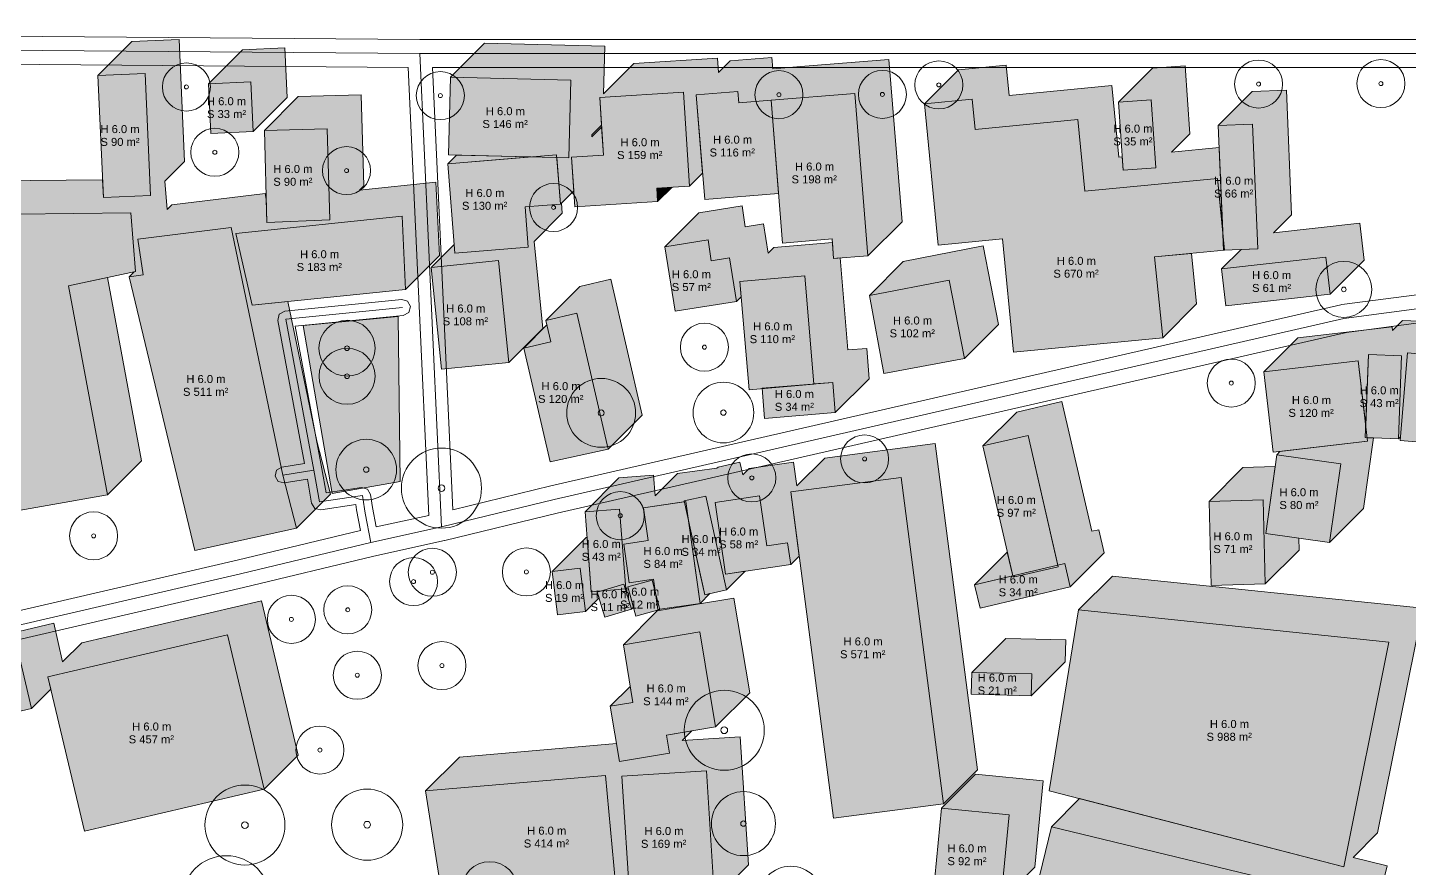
# Model space of a CAD drawing. Header units: metres. Extents: x -4 to 969, y -5 to 964.
# Drawn here: x 601.1 to 773.7, y 432.2 to 537.2 of the extents above; entities that cross this region are included whole.
import ezdxf

# ---------------------------------------------------------------- set-up
doc = ezdxf.new("R2010")
doc.units = ezdxf.units.M
doc.header["$MEASUREMENT"] = 0
for name, color, linetype, lineweight, true_color in [('TPX_BUILDING_AREAS_TEXT', 7, 'CONTINUOUS', 0, 0x000000), ('TPX_BUILDING_HEIGHTS_TEXT', 7, 'CONTINUOUS', 0, 0x000000), ('TPX_BUILDINGS', 7, 'CONTINUOUS', 0, 0x000000), ('TPX_BUILDINGS_HATCH', 7, 'CONTINUOUS', 0, 0xf0f0f0), ('TPX_BUILDINGS_SHADOWS_HATCH', 7, 'CONTINUOUS', 0, 0x000000), ('TPX_BUILDINGS_SHADOWS_OUTLINES', 7, 'CONTINUOUS', 0, 0x000000), ('TPX_ROADS_AXES', 7, 'CONTINUOUS', 0, 0x323232), ('TPX_ROADS_CONTOURS', 7, 'CONTINUOUS', 0, 0x646464), ('TPX_VEGETATION_GREEN_SPACES', 7, 'CONTINUOUS', 0, 0x58ba48), ('TPX_VEGETATION_GREEN_SPACES_HATCH', 7, 'CONTINUOUS', 0, 0x58ba48), ('TPX_VEGETATION_TREES_INDIVIDUAL', 7, 'CONTINUOUS', 0, 0x136734)]:
    doc.layers.add(name, color=color, linetype=linetype, lineweight=lineweight, true_color=true_color)
doc.styles.add('TPX_TEXTE', font='arial.ttf')

# ---------------------------------------------------------------- blocks, each defined once
blk = doc.blocks.new('TREETR003_CR040')
at = {"layer": 'TPX_VEGETATION_TREES_INDIVIDUAL'}
for radius in [4, 0.333]:
    blk.add_circle((0, 0, 0.04), radius, dxfattribs=at)
blk = doc.blocks.new('TREETR004_CR044')
at = {"layer": 'TPX_VEGETATION_TREES_INDIVIDUAL'}
for radius in [4.44, 0.417]:
    blk.add_circle((0, 0, 0.04), radius, dxfattribs=at)
blk = doc.blocks.new('TREETR003_CR030')
at = {"layer": 'TPX_VEGETATION_TREES_INDIVIDUAL'}
for radius in [3, 0.25]:
    blk.add_circle((0, 0, 0.04), radius, dxfattribs=at)
blk = doc.blocks.new('TREETR003_CR038')
at = {"layer": 'TPX_VEGETATION_TREES_INDIVIDUAL'}
for radius in [3.79, 0.333]:
    blk.add_circle((0, 0, 0.04), radius, dxfattribs=at)
blk = doc.blocks.new('TREETR004_CR043')
at = {"layer": 'TPX_VEGETATION_TREES_INDIVIDUAL'}
for radius in [4.3, 0.375]:
    blk.add_circle((0, 0, 0.04), radius, dxfattribs=at)
blk = doc.blocks.new('TREETR003_CR035')
at = {"layer": 'TPX_VEGETATION_TREES_INDIVIDUAL'}
for radius in [3.5, 0.292]:
    blk.add_circle((0, 0, 0.04), radius, dxfattribs=at)
blk = doc.blocks.new('TREETR005_CR055')
at = {"layer": 'TPX_VEGETATION_TREES_INDIVIDUAL'}
for radius in [5.51, 0.5]:
    blk.add_circle((0, 0, 0.04), radius, dxfattribs=at)
blk = doc.blocks.new('TREETR004_CR050')
at = {"layer": 'TPX_VEGETATION_TREES_INDIVIDUAL'}
for radius in [5, 0.417]:
    blk.add_circle((0, 0, 0.04), radius, dxfattribs=at)

msp = doc.modelspace()

# ---------------------------------------------------------------- hatches: boundary and pattern name
at = {"layer": 'TPX_BUILDINGS_HATCH'}
for points in [[(615.82, 531.47), (609.91, 531.21), (610.6, 515.95), (616.49, 516.21), (615.82, 531.47)], [(629.03, 530.42), (623.73, 530.18), (624.01, 523.96), (629.31, 524.19), (629.03, 530.42)], [(653.97, 531), (653.72, 521.29), (668.73, 520.91), (668.97, 530.62), (653.97, 531)], [(673.07, 521.25), (669.09, 521), (669.5, 514.79), (679.83, 515.46), (679.72, 517.13), (683.83, 517.39), (683.06, 529.13), (672.6, 528.45), (673.07, 521.25)], [(689.87, 529.22), (684.65, 528.8), (685.71, 515.71), (694.95, 516.45), (694, 528.11), (689.98, 527.78), (689.87, 529.22)], [(704.47, 528.96), (694, 528.11), (695.45, 510.28), (701.62, 510.79), (701.82, 508.34), (706.11, 508.69), (704.47, 528.96)], [(719.13, 528.24), (713.16, 527.66), (714.88, 510.03), (722.9, 510.79), (724.28, 496.63), (742.92, 498.43), (741.92, 508.54), (750.66, 509.39), (749.78, 518.35), (733.19, 516.75), (732.31, 525.71), (719.51, 524.48), (719.13, 528.24)], [(741.47, 528.16), (737.4, 527.87), (737.99, 519.38), (742.07, 519.67), (741.47, 528.16)], [(754.13, 525.13), (749.87, 524.95), (750.53, 509.39), (754.79, 509.56), (754.13, 525.13)], [(638.56, 524.56), (630.71, 524.33), (631.03, 512.85), (638.89, 513.16), (638.56, 524.56)], [(667.21, 521.28), (653.62, 520.19), (654.5, 509.03), (663.68, 509.76), (663.28, 514.79), (667.7, 515.15), (667.21, 521.28)], [(592.92, 498.06), (585.7, 495.31), (590.44, 475.27), (594.57, 475.89), (611.1, 478.84), (606.26, 504.95), (614.63, 506.73), (614.01, 514.03), (592.64, 513.81), (592.92, 498.06)], [(647.9, 513.64), (627.14, 511.45), (629.17, 502.5), (648.35, 504.49), (647.9, 513.64)], [(615.57, 506.32), (613.8, 506.05), (622.03, 471.88), (634.73, 474.67), (633.03, 481.3), (626.56, 512.23), (614.91, 510.78), (615.57, 506.32)], [(686.13, 510.66), (680.75, 509.82), (682.01, 501.75), (689.68, 502.96), (688.8, 508.43), (686.54, 508.07), (686.13, 510.66)], [(659.96, 508.08), (651.53, 507.23), (652.82, 494.51), (661.25, 495.37), (659.96, 508.08)], [(763.32, 508.51), (750.27, 507.04), (750.8, 502.42), (763.85, 503.9), (763.32, 508.51)], [(698.2, 506.17), (690.11, 505.49), (691.27, 491.96), (699.35, 492.64), (698.2, 506.17)], [(716.26, 505.66), (706.28, 503.72), (708.09, 493.98), (718.16, 495.85), (716.26, 505.66)], [(666.48, 497.95), (663.1, 497.16), (666.41, 482.93), (673.67, 484.54), (669.72, 501.52), (665.86, 500.62), (666.48, 497.95)], [(767.33, 495.58), (755.55, 494.19), (756.74, 484.14), (768.51, 485.53), (767.33, 495.58)], [(768.63, 496.35), (768.22, 485.97), (772.36, 485.82), (772.77, 496.18), (768.63, 496.35)], [(773.52, 496.56), (772.58, 485.63), (780.54, 484.95), (781.47, 495.87), (773.52, 496.56)], [(701.71, 492.87), (692.88, 492.16), (693.18, 488.37), (702.03, 489.09), (701.71, 492.87)], [(726.1, 486.23), (720.46, 484.93), (724.23, 468.53), (729.87, 469.83), (726.1, 486.23)], [(757.17, 483.84), (755.79, 473.99), (763.77, 472.87), (765.17, 482.71), (757.17, 483.84)], [(710.25, 480.98), (696.48, 479.18), (701.79, 438.43), (715.56, 440.23), (710.25, 480.98)], [(685.87, 478.66), (683.14, 478.06), (685.71, 466.34), (688.45, 466.95), (685.87, 478.66)], [(692.55, 478.68), (687.02, 477.87), (688.32, 468.93), (696.48, 470.11), (696.07, 472.83), (693.46, 472.45), (692.55, 478.68)], [(755.46, 478.18), (748.71, 478.01), (748.99, 467.51), (755.74, 467.69), (755.46, 478.18)], [(675.08, 477.04), (670.76, 476.7), (671.55, 466.72), (675.88, 467.07), (675.08, 477.04)], [(678.64, 473.11), (675.6, 472.68), (676.28, 467.84), (679.32, 468.27), (679.86, 464.51), (685.13, 465.26), (683.35, 477.97), (678.06, 477.22), (678.64, 473.11)], [(670.14, 469.67), (666.66, 469.24), (667.32, 463.84), (670.81, 464.27), (670.14, 469.67)], [(730.7, 470.23), (719.43, 467.57), (720.11, 464.67), (731.38, 467.35), (730.7, 470.23)], [(679.14, 468.17), (676.13, 467.33), (677.1, 463.67), (680.11, 464.49), (679.14, 468.17)], [(675.62, 467.65), (672.3, 466.66), (673.24, 463.55), (676.55, 464.55), (675.62, 467.65)], [(732.41, 464.44), (728.73, 441.86), (765.53, 432.34), (771.18, 460.41), (732.41, 464.44)], [(626.1, 461.34), (603.65, 456.09), (608.23, 436.81), (630.67, 442.06), (626.1, 461.34)], [(676.75, 452.88), (673.92, 452.41), (675.08, 445.51), (681.31, 446.55), (680.93, 448.8), (687.08, 449.83), (685.11, 461.69), (675.55, 460.09), (676.75, 452.88)], [(600.14, 458.54), (595.81, 457.53), (597.29, 451.12), (601.63, 452.13), (600.14, 458.54)], [(719.08, 456.65), (719, 453.91), (726.5, 453.71), (726.58, 456.45), (719.08, 456.65)], [(673.31, 443.75), (650.85, 441.83), (652.8, 429.45), (663.73, 429.83), (665.12, 417.71), (675.6, 419.02), (673.31, 443.75)], [(685.92, 444.35), (675.38, 443.7), (676.39, 427.71), (686.93, 428.36), (685.92, 444.35)], [(715.29, 439.68), (714.26, 428.86), (722.72, 428.05), (723.76, 438.86), (715.29, 439.68)], [(729.03, 437.36), (726.41, 426.57), (764.12, 417.43), (766.72, 428.23), (729.03, 437.36)]]:
    msp.add_hatch(color=256, dxfattribs=at).paths.add_polyline_path(points)
at = {"layer": 'TPX_BUILDINGS_SHADOWS_HATCH'}
for points in [[(596.88, 518.05), (592.64, 513.81), (614.01, 514.03), (614.63, 506.73), (614.43, 506.68), (613.8, 506.05), (615.57, 506.32), (614.91, 510.78), (626.56, 512.23), (633.03, 481.3), (634.73, 474.67), (638.98, 478.91), (637.27, 485.54), (633.63, 502.96), (629.17, 502.5), (627.14, 511.45), (647.9, 513.64), (648.35, 504.49), (652.59, 508.73), (652.14, 517.88), (642.6, 516.88), (643.13, 517.41), (642.8, 528.81), (634.95, 528.57), (630.71, 524.33), (638.56, 524.56), (638.89, 513.16), (631.03, 512.85), (630.95, 515.75), (630.8, 516.48), (619.15, 515.03), (618.58, 514.45), (618.28, 517.99), (620.74, 520.45), (620.06, 535.71), (614.16, 535.45), (609.91, 531.21), (615.82, 531.47), (616.49, 516.21), (610.6, 515.95), (610.5, 518.19), (596.88, 518.05)], [(654.42, 510.11), (651.53, 507.23), (659.96, 508.08), (661.25, 495.37), (665.5, 499.61), (664.39, 510.47), (667.92, 514), (667.82, 515.26), (669.37, 516.81), (669.09, 521), (673.07, 521.25), (672.84, 524.76), (671.62, 523.53), (671.6, 523.78), (672.83, 525.01), (672.6, 528.45), (683.06, 529.13), (683.83, 517.39), (685.45, 519.01), (684.65, 528.8), (689.87, 529.22), (689.98, 527.78), (694, 528.11), (704.47, 528.96), (706.11, 508.69), (710.36, 512.93), (708.71, 533.2), (698.24, 532.36), (694.23, 532.02), (694.11, 533.46), (688.89, 533.04), (687.42, 531.57), (687.3, 533.38), (676.85, 532.69), (673.06, 528.91), (673.22, 534.86), (658.21, 535.24), (653.97, 531), (668.97, 530.62), (668.73, 520.91), (667.24, 520.95), (667.7, 515.15), (663.28, 514.79), (663.68, 509.76), (654.5, 509.03), (654.42, 510.11)], [(627.97, 534.43), (623.73, 530.18), (629.03, 530.42), (629.31, 524.19), (633.55, 528.44), (633.27, 534.66), (627.97, 534.43)], [(717.4, 531.9), (713.16, 527.66), (719.13, 528.24), (719.51, 524.48), (732.31, 525.71), (733.19, 516.75), (749.78, 518.35), (750.43, 511.74), (749.99, 522.2), (744.03, 521.63), (746.31, 523.91), (745.72, 532.4), (741.64, 532.11), (737.4, 527.87), (741.47, 528.16), (742.07, 519.67), (737.99, 519.38), (737.88, 521.03), (737.44, 520.99), (736.56, 529.95), (723.75, 528.72), (723.38, 532.48), (717.4, 531.9)], [(754.11, 529.2), (749.87, 524.95), (754.13, 525.13), (754.79, 509.56), (752.71, 509.48), (750.27, 507.04), (763.32, 508.51), (763.85, 503.9), (768.09, 508.14), (767.56, 512.75), (756.76, 511.54), (759.03, 513.81), (758.37, 529.38), (754.11, 529.2)], [(654.69, 521.26), (653.62, 520.19), (664.04, 521.03), (654.69, 521.26)], [(681.63, 517.25), (679.72, 517.13), (679.83, 515.46), (681.63, 517.25)], [(684.99, 514.06), (680.75, 509.82), (686.13, 510.66), (686.54, 508.07), (688.8, 508.43), (689.68, 502.96), (690.28, 503.55), (690.11, 505.49), (698.2, 506.17), (699.34, 492.68), (701.71, 492.87), (702.03, 489.09), (706.27, 493.33), (705.96, 497.11), (703.59, 496.92), (702.62, 508.41), (701.82, 508.34), (701.66, 510.34), (694.36, 509.73), (693.63, 509.01), (693.04, 512.67), (690.78, 512.31), (690.38, 514.91), (684.99, 514.06)], [(710.52, 507.96), (706.28, 503.72), (716.26, 505.66), (718.16, 495.85), (722.41, 500.09), (720.51, 509.91), (710.52, 507.96)], [(750.66, 509.39), (750.66, 509.39), (750.66, 509.39), (750.66, 509.39)], [(746.54, 508.99), (741.92, 508.54), (742.92, 498.43), (747.16, 502.67), (746.54, 508.99)], [(611.1, 505.98), (606.26, 504.95), (611.1, 478.84), (615.34, 483.08), (611.1, 505.98)], [(670.1, 504.86), (665.86, 500.62), (669.72, 501.52), (673.67, 484.54), (677.91, 488.79), (673.97, 505.76), (670.1, 504.86)], [(759.8, 498.43), (755.55, 494.19), (767.33, 495.58), (768.28, 487.47), (768.63, 496.35), (772.77, 496.18), (772.36, 485.82), (772.62, 486.08), (773.52, 496.56), (781.47, 495.87), (780.54, 484.95), (784.78, 489.19), (785.71, 500.12), (777.76, 500.8), (777, 500.04), (777.02, 500.42), (772.88, 500.59), (771.63, 499.34), (771.58, 499.82), (759.8, 498.43)], [(665.99, 500.06), (663.1, 497.16), (666.48, 497.95), (665.99, 500.06)], [(724.7, 489.17), (720.46, 484.93), (726.1, 486.23), (729.82, 470.02), (730.7, 470.23), (731.38, 467.35), (735.63, 471.59), (734.94, 474.47), (734.06, 474.27), (730.34, 490.47), (724.7, 489.17)], [(675, 480.94), (670.76, 476.7), (675.08, 477.04), (675.88, 467.07), (675.8, 467.06), (676.55, 464.55), (676.8, 464.8), (676.13, 467.33), (679.14, 468.17), (679.57, 466.53), (679.32, 468.27), (676.28, 467.84), (675.6, 472.68), (678.64, 473.11), (678.06, 477.22), (683.16, 477.94), (683.14, 478.06), (685.87, 478.66), (688.45, 466.95), (690.78, 469.28), (688.32, 468.93), (687.02, 477.87), (692.55, 478.68), (693.46, 472.45), (696.07, 472.83), (696.48, 470.11), (697.53, 471.16), (696.48, 479.18), (710.25, 480.98), (715.56, 440.23), (719.8, 444.47), (714.5, 485.22), (700.73, 483.42), (697.23, 479.93), (696.8, 482.92), (691.26, 482.11), (690.47, 481.32), (690.12, 482.9), (687.38, 482.3), (687.24, 482.16), (682.3, 481.47), (679.53, 478.7), (679.32, 481.28), (675, 480.94)], [(757.57, 484.23), (757.17, 483.84), (765.17, 482.71), (763.77, 472.87), (768.01, 477.11), (769.27, 485.93), (768.46, 485.96), (768.51, 485.53), (757.57, 484.23)], [(752.95, 482.25), (748.71, 478.01), (755.46, 478.18), (755.74, 467.69), (759.98, 471.93), (759.94, 473.41), (755.79, 473.99), (756.96, 482.36), (752.95, 482.25)], [(685.15, 468.9), (683.68, 475.58), (685.13, 465.26), (686.36, 466.49), (685.71, 466.34), (685.15, 468.9)], [(670.9, 473.48), (666.66, 469.24), (670.14, 469.67), (670.81, 464.27), (672.51, 465.96), (672.3, 466.66), (672.86, 466.83), (671.55, 466.72), (671.01, 473.5), (670.9, 473.48)], [(723.51, 471.65), (719.43, 467.57), (724.19, 468.69), (723.51, 471.65)], [(732.54, 440.88), (729.03, 437.36), (766.72, 428.23), (764.12, 417.43), (768.36, 421.68), (770.97, 432.48), (766.7, 433.51), (769.77, 436.59), (775.42, 464.66), (736.65, 468.68), (732.41, 464.44), (771.18, 460.41), (765.53, 432.34), (732.54, 440.88)], [(600.05, 461.77), (595.81, 457.53), (600.14, 458.54), (601.63, 452.13), (604.03, 454.53), (603.65, 456.09), (626.1, 461.34), (630.67, 442.06), (634.91, 446.3), (630.34, 465.59), (607.9, 460.34), (605.51, 457.95), (604.39, 462.78), (600.05, 461.77)], [(679.79, 464.33), (675.55, 460.09), (685.11, 461.69), (687.08, 449.83), (691.33, 454.07), (689.35, 465.93), (679.79, 464.33)], [(680.18, 464.56), (680.1, 464.55), (680.11, 464.49), (680.18, 464.56)], [(723.33, 460.89), (719.08, 456.65), (726.58, 456.45), (726.5, 453.71), (730.74, 457.95), (730.82, 460.69), (723.33, 460.89)], [(676.41, 454.9), (673.92, 452.41), (676.75, 452.88), (676.41, 454.9)], [(655.09, 446.07), (650.85, 441.83), (673.31, 443.75), (675.6, 419.02), (679.84, 423.26), (679.41, 427.9), (676.39, 427.71), (675.38, 443.7), (685.92, 444.35), (686.93, 428.36), (691.17, 432.61), (690.16, 448.59), (682.91, 448.15), (684.09, 449.33), (680.93, 448.8), (681.31, 446.55), (675.08, 445.51), (674.71, 447.75), (655.09, 446.07)], [(719.53, 443.92), (715.29, 439.68), (723.76, 438.86), (722.72, 428.05), (726.97, 432.3), (728, 443.1), (719.53, 443.92)]]:
    msp.add_hatch(color=256, dxfattribs=at).paths.add_polyline_path(points)
at = {"layer": 'TPX_VEGETATION_GREEN_SPACES_HATCH'}
msp.add_hatch(color=256, dxfattribs=at).paths.add_polyline_path([(647.41, 501.1), (635.54, 499.98), (639.18, 478.97), (647.67, 480.5), (647.41, 501.1)])

# ---------------------------------------------------------------- linework, layer by layer
at = {"layer": 'TPX_BUILDINGS', "elevation": 0.04}
for points in [[(615.82, 531.47), (609.91, 531.21), (610.6, 515.95), (616.49, 516.21)], [(629.03, 530.42), (623.73, 530.18), (624.01, 523.96), (629.31, 524.19)], [(653.97, 531), (653.72, 521.29), (668.73, 520.91), (668.97, 530.62)], [(673.07, 521.25), (669.09, 521), (669.5, 514.79), (679.83, 515.46), (679.72, 517.13), (683.83, 517.39), (683.06, 529.13), (672.6, 528.45)], [(689.87, 529.22), (684.65, 528.8), (685.71, 515.71), (694.95, 516.45), (694, 528.11), (689.98, 527.78)], [(704.47, 528.96), (694, 528.11), (695.45, 510.28), (701.62, 510.79), (701.82, 508.34), (706.11, 508.69)], [(719.13, 528.24), (713.16, 527.66), (714.88, 510.03), (722.9, 510.79), (724.28, 496.63), (742.92, 498.43), (741.92, 508.54), (750.66, 509.39), (749.78, 518.35), (733.19, 516.75), (732.31, 525.71), (719.51, 524.48)], [(741.47, 528.16), (737.4, 527.87), (737.99, 519.38), (742.07, 519.67)], [(754.13, 525.13), (749.87, 524.95), (750.53, 509.39), (754.79, 509.56)], [(638.56, 524.56), (630.71, 524.33), (631.03, 512.85), (638.89, 513.16)], [(667.21, 521.28), (653.62, 520.19), (654.5, 509.03), (663.68, 509.76), (663.28, 514.79), (667.7, 515.15)], [(592.92, 498.06), (585.7, 495.31), (590.44, 475.27), (594.57, 475.89), (611.1, 478.84), (606.26, 504.95), (614.63, 506.73), (614.01, 514.03), (592.64, 513.81)], [(647.9, 513.64), (627.14, 511.45), (629.17, 502.5), (648.35, 504.49)], [(615.57, 506.32), (613.8, 506.05), (622.03, 471.88), (634.73, 474.67), (633.03, 481.3), (626.56, 512.23), (614.91, 510.78)], [(686.13, 510.66), (680.75, 509.82), (682.01, 501.75), (689.68, 502.96), (688.8, 508.43), (686.54, 508.07)], [(659.96, 508.08), (651.53, 507.23), (652.82, 494.51), (661.25, 495.37)], [(763.32, 508.51), (750.27, 507.04), (750.8, 502.42), (763.85, 503.9)], [(698.2, 506.17), (690.11, 505.49), (691.27, 491.96), (699.35, 492.64)], [(716.26, 505.66), (706.28, 503.72), (708.09, 493.98), (718.16, 495.85)], [(666.48, 497.95), (663.1, 497.16), (666.41, 482.93), (673.67, 484.54), (669.72, 501.52), (665.86, 500.62)], [(767.33, 495.58), (755.55, 494.19), (756.74, 484.14), (768.51, 485.53)], [(768.63, 496.35), (768.22, 485.97), (772.36, 485.82), (772.77, 496.18)], [(773.52, 496.56), (772.58, 485.63), (780.54, 484.95), (781.47, 495.87)], [(701.71, 492.87), (692.88, 492.16), (693.18, 488.37), (702.03, 489.09)], [(726.1, 486.23), (720.46, 484.93), (724.23, 468.53), (729.87, 469.83)], [(757.17, 483.84), (755.79, 473.99), (763.77, 472.87), (765.17, 482.71)], [(710.25, 480.98), (696.48, 479.18), (701.79, 438.43), (715.56, 440.23)], [(685.87, 478.66), (683.14, 478.06), (685.71, 466.34), (688.45, 466.95)], [(692.55, 478.68), (687.02, 477.87), (688.32, 468.93), (696.48, 470.11), (696.07, 472.83), (693.46, 472.45)], [(755.46, 478.18), (748.71, 478.01), (748.99, 467.51), (755.74, 467.69)], [(675.08, 477.04), (670.76, 476.7), (671.55, 466.72), (675.88, 467.07)], [(678.64, 473.11), (675.6, 472.68), (676.28, 467.84), (679.32, 468.27), (679.86, 464.51), (685.13, 465.26), (683.35, 477.97), (678.06, 477.22)], [(670.14, 469.67), (666.66, 469.24), (667.32, 463.84), (670.81, 464.27)], [(730.7, 470.23), (719.43, 467.57), (720.11, 464.67), (731.38, 467.35)], [(679.14, 468.17), (676.13, 467.33), (677.1, 463.67), (680.11, 464.49)], [(675.62, 467.65), (672.3, 466.66), (673.24, 463.55), (676.55, 464.55)], [(732.41, 464.44), (728.73, 441.86), (765.53, 432.34), (771.18, 460.41)], [(626.1, 461.34), (603.65, 456.09), (608.23, 436.81), (630.67, 442.06)], [(676.75, 452.88), (673.92, 452.41), (675.08, 445.51), (681.31, 446.55), (680.93, 448.8), (687.08, 449.83), (685.11, 461.69), (675.55, 460.09)], [(600.14, 458.54), (595.81, 457.53), (597.29, 451.12), (601.63, 452.13)], [(719.08, 456.65), (719, 453.91), (726.5, 453.71), (726.58, 456.45)], [(673.31, 443.75), (650.85, 441.83), (652.8, 429.45), (663.73, 429.83), (665.12, 417.71), (675.6, 419.02)], [(685.92, 444.35), (675.38, 443.7), (676.39, 427.71), (686.93, 428.36)], [(715.29, 439.68), (714.26, 428.86), (722.72, 428.05), (723.76, 438.86)], [(729.03, 437.36), (726.41, 426.57), (764.12, 417.43), (766.72, 428.23)]]:
    msp.add_lwpolyline(points, close=True, dxfattribs=at)
at = {"layer": 'TPX_BUILDINGS_SHADOWS_OUTLINES', "elevation": 0.04}
msp.add_lwpolyline([(592.64, 513.81), (614.01, 514.03), (614.63, 506.73), (614.43, 506.68), (613.8, 506.05), (615.57, 506.32), (614.91, 510.78), (626.56, 512.23), (633.03, 481.3), (634.73, 474.67), (638.98, 478.91), (637.27, 485.54), (633.63, 502.96), (629.17, 502.5), (627.14, 511.45), (647.9, 513.64), (648.35, 504.49), (652.59, 508.73), (652.14, 517.88), (642.6, 516.88), (643.13, 517.41), (642.8, 528.81), (634.95, 528.57), (630.71, 524.33), (638.56, 524.56), (638.89, 513.16), (631.03, 512.85), (630.95, 515.75), (630.8, 516.48), (619.15, 515.03), (618.58, 514.45), (618.28, 517.99), (620.74, 520.45), (620.06, 535.71), (614.16, 535.45), (609.91, 531.21), (615.82, 531.47), (616.49, 516.21), (610.6, 515.95), (610.5, 518.19), (596.88, 518.05)], dxfattribs=at)
for points in [[(654.42, 510.11), (651.53, 507.23), (659.96, 508.08), (661.25, 495.37), (665.5, 499.61), (664.39, 510.47), (667.92, 514), (667.82, 515.26), (669.37, 516.81), (669.09, 521), (673.07, 521.25), (672.84, 524.76), (671.62, 523.53), (671.6, 523.78), (672.83, 525.01), (672.6, 528.45), (683.06, 529.13), (683.83, 517.39), (685.45, 519.01), (684.65, 528.8), (689.87, 529.22), (689.98, 527.78), (694, 528.11), (704.47, 528.96), (706.11, 508.69), (710.36, 512.93), (708.71, 533.2), (698.24, 532.36), (694.23, 532.02), (694.11, 533.46), (688.89, 533.04), (687.42, 531.57), (687.3, 533.38), (676.85, 532.69), (673.06, 528.91), (673.22, 534.86), (658.21, 535.24), (653.97, 531), (668.97, 530.62), (668.73, 520.91), (667.24, 520.95), (667.7, 515.15), (663.28, 514.79), (663.68, 509.76), (654.5, 509.03)], [(627.97, 534.43), (623.73, 530.18), (629.03, 530.42), (629.31, 524.19), (633.55, 528.44), (633.27, 534.66)], [(717.4, 531.9), (713.16, 527.66), (719.13, 528.24), (719.51, 524.48), (732.31, 525.71), (733.19, 516.75), (749.78, 518.35), (750.43, 511.74), (749.99, 522.2), (744.03, 521.63), (746.31, 523.91), (745.72, 532.4), (741.64, 532.11), (737.4, 527.87), (741.47, 528.16), (742.07, 519.67), (737.99, 519.38), (737.88, 521.03), (737.44, 520.99), (736.56, 529.95), (723.75, 528.72), (723.38, 532.48)], [(754.11, 529.2), (749.87, 524.95), (754.13, 525.13), (754.79, 509.56), (752.71, 509.48), (750.27, 507.04), (763.32, 508.51), (763.85, 503.9), (768.09, 508.14), (767.56, 512.75), (756.76, 511.54), (759.03, 513.81), (758.37, 529.38)], [(654.69, 521.26), (653.62, 520.19), (664.04, 521.03)], [(681.63, 517.25), (679.72, 517.13), (679.83, 515.46)], [(684.99, 514.06), (680.75, 509.82), (686.13, 510.66), (686.54, 508.07), (688.8, 508.43), (689.68, 502.96), (690.28, 503.55), (690.11, 505.49), (698.2, 506.17), (699.34, 492.68), (701.71, 492.87), (702.03, 489.09), (706.27, 493.33), (705.96, 497.11), (703.59, 496.92), (702.62, 508.41), (701.82, 508.34), (701.66, 510.34), (694.36, 509.73), (693.63, 509.01), (693.04, 512.67), (690.78, 512.31), (690.38, 514.91)], [(710.52, 507.96), (706.28, 503.72), (716.26, 505.66), (718.16, 495.85), (722.41, 500.09), (720.51, 509.91)], [(750.66, 509.39), (750.66, 509.39), (750.66, 509.39)], [(746.54, 508.99), (741.92, 508.54), (742.92, 498.43), (747.16, 502.67)], [(611.1, 505.98), (606.26, 504.95), (611.1, 478.84), (615.34, 483.08)], [(670.1, 504.86), (665.86, 500.62), (669.72, 501.52), (673.67, 484.54), (677.91, 488.79), (673.97, 505.76)], [(759.8, 498.43), (755.55, 494.19), (767.33, 495.58), (768.28, 487.47), (768.63, 496.35), (772.77, 496.18), (772.36, 485.82), (772.62, 486.08), (773.52, 496.56), (781.47, 495.87), (780.54, 484.95), (784.78, 489.19), (785.71, 500.12), (777.76, 500.8), (777, 500.04), (777.02, 500.42), (772.88, 500.59), (771.63, 499.34), (771.58, 499.82)], [(665.99, 500.06), (663.1, 497.16), (666.48, 497.95)], [(724.7, 489.17), (720.46, 484.93), (726.1, 486.23), (729.82, 470.02), (730.7, 470.23), (731.38, 467.35), (735.63, 471.59), (734.94, 474.47), (734.06, 474.27), (730.34, 490.47)], [(675, 480.94), (670.76, 476.7), (675.08, 477.04), (675.88, 467.07), (675.8, 467.06), (676.55, 464.55), (676.8, 464.8), (676.13, 467.33), (679.14, 468.17), (679.57, 466.53), (679.32, 468.27), (676.28, 467.84), (675.6, 472.68), (678.64, 473.11), (678.06, 477.22), (683.16, 477.94), (683.14, 478.06), (685.87, 478.66), (688.45, 466.95), (690.78, 469.28), (688.32, 468.93), (687.02, 477.87), (692.55, 478.68), (693.46, 472.45), (696.07, 472.83), (696.48, 470.11), (697.53, 471.16), (696.48, 479.18), (710.25, 480.98), (715.56, 440.23), (719.8, 444.47), (714.5, 485.22), (700.73, 483.42), (697.23, 479.93), (696.8, 482.92), (691.26, 482.11), (690.47, 481.32), (690.12, 482.9), (687.38, 482.3), (687.24, 482.16), (682.3, 481.47), (679.53, 478.7), (679.32, 481.28)], [(757.57, 484.23), (757.17, 483.84), (765.17, 482.71), (763.77, 472.87), (768.01, 477.11), (769.27, 485.93), (768.46, 485.96), (768.51, 485.53)], [(752.95, 482.25), (748.71, 478.01), (755.46, 478.18), (755.74, 467.69), (759.98, 471.93), (759.94, 473.41), (755.79, 473.99), (756.96, 482.36)], [(685.15, 468.9), (683.68, 475.58), (685.13, 465.26), (686.36, 466.49), (685.71, 466.34)], [(670.9, 473.48), (666.66, 469.24), (670.14, 469.67), (670.81, 464.27), (672.51, 465.96), (672.3, 466.66), (672.86, 466.83), (671.55, 466.72), (671.01, 473.5)], [(723.51, 471.65), (719.43, 467.57), (724.19, 468.69)], [(732.54, 440.88), (729.03, 437.36), (766.72, 428.23), (764.12, 417.43), (768.36, 421.68), (770.97, 432.48), (766.7, 433.51), (769.77, 436.59), (775.42, 464.66), (736.65, 468.68), (732.41, 464.44), (771.18, 460.41), (765.53, 432.34)], [(600.05, 461.77), (595.81, 457.53), (600.14, 458.54), (601.63, 452.13), (604.03, 454.53), (603.65, 456.09), (626.1, 461.34), (630.67, 442.06), (634.91, 446.3), (630.34, 465.59), (607.9, 460.34), (605.51, 457.95), (604.39, 462.78)], [(679.79, 464.33), (675.55, 460.09), (685.11, 461.69), (687.08, 449.83), (691.33, 454.07), (689.35, 465.93)], [(680.18, 464.56), (680.1, 464.55), (680.11, 464.49)], [(723.33, 460.89), (719.08, 456.65), (726.58, 456.45), (726.5, 453.71), (730.74, 457.95), (730.82, 460.69)], [(676.41, 454.9), (673.92, 452.41), (676.75, 452.88)], [(655.09, 446.07), (650.85, 441.83), (673.31, 443.75), (675.6, 419.02), (679.84, 423.26), (679.41, 427.9), (676.39, 427.71), (675.38, 443.7), (685.92, 444.35), (686.93, 428.36), (691.17, 432.61), (690.16, 448.59), (682.91, 448.15), (684.09, 449.33), (680.93, 448.8), (681.31, 446.55), (675.08, 445.51), (674.71, 447.75)], [(719.53, 443.92), (715.29, 439.68), (723.76, 438.86), (722.72, 428.05), (726.97, 432.3), (728, 443.1)]]:
    msp.add_lwpolyline(points, close=True, dxfattribs=at)
at = {"layer": 'TPX_ROADS_AXES', "elevation": 0.03}
for points in [[(650.11, 533.96), (508.59, 535.08)], [(650.11, 533.96), (652.84, 474.81)], [(795.99, 533.95), (650.11, 533.96)], [(652.84, 474.81), (666.9, 478.23), (765.55, 500.85), (776.21, 502.26), (792.53, 504.6)], [(647.96, 502.23), (633.37, 500.78)], [(633.37, 500.78), (636.89, 481.9), (637.59, 477.94), (642.98, 478.74), (643.21, 477.07), (643.31, 476.54), (644, 472.87)], [(636.89, 481.9), (633.03, 481.3)], [(521.85, 444.41), (627.72, 468.97), (644, 472.87), (652.84, 474.81)]]:
    msp.add_lwpolyline(points, dxfattribs=at)
at = {"layer": 'TPX_ROADS_CONTOURS', "elevation": 0.03}
for points in [[(796.17, 550.32), (794.44, 535.7), (650.11, 535.71), (508.7, 536.83), (466.99, 541.68)], [(510.61, 533.31), (648.68, 532.22), (651.27, 476.26), (644.66, 474.81), (644.2, 477.23), (643.97, 478.88), (643.58, 479.54), (642.83, 479.73), (638.41, 479.07), (637.88, 482.08), (634.55, 499.9), (648.06, 501.24), (648.74, 501.6), (648.96, 502.33), (648.6, 503), (647.86, 503.23), (633.27, 501.78), (632.57, 501.38), (632.39, 500.6), (635.72, 482.73), (632.88, 482.29), (632.22, 481.89), (632.04, 481.15), (632.44, 480.49), (633.18, 480.31), (636.08, 480.76), (636.61, 477.77), (637.01, 477.13), (637.74, 476.95), (642.13, 477.6), (642.22, 476.93), (642.71, 474.36), (627.32, 470.67), (523.31, 446.54)], [(523.37, 442.96), (628.12, 467.26), (644.4, 471.17), (653.21, 473.1), (653.25, 473.11), (667.3, 476.53), (765.87, 499.12), (776.45, 500.53)]]:
    msp.add_lwpolyline(points, dxfattribs=at)
msp.add_lwpolyline([(651.69, 532.21), (794.02, 532.2), (790.95, 506.14), (775.97, 503.99), (765.32, 502.58), (765.16, 502.55), (666.51, 479.94), (654.24, 476.95)], close=True, dxfattribs=at)
at = {"layer": 'TPX_VEGETATION_GREEN_SPACES', "elevation": 0}
msp.add_lwpolyline([(647.41, 501.1), (635.54, 499.98), (639.18, 478.97), (647.67, 480.5)], close=True, dxfattribs=at)

# ---------------------------------------------------------------- block references
at = {"layer": 'TPX_VEGETATION_TREES_INDIVIDUAL'}
for name, p in [('TREETR003_CR030', (620.97, 529.77, 0.04)), ('TREETR003_CR030', (652.69, 528.69, 0.04)), ('TREETR003_CR030', (694.99, 528.81, 0.04)), ('TREETR003_CR030', (707.91, 528.84, 0.04)), ('TREETR003_CR030', (714.96, 530.03, 0.04)), ('TREETR003_CR030', (754.9, 530.14, 0.04)), ('TREETR003_CR030', (770.18, 530.19, 0.04)), ('TREETR003_CR030', (624.52, 521.61, 0.04)), ('TREETR003_CR030', (640.97, 519.32, 0.04)), ('TREETR003_CR030', (666.83, 514.72, 0.04)), ('TREETR003_CR035', (765.55, 504.49, 0.04)), ('TREETR003_CR035', (641.03, 497.14, 0.04)), ('TREETR003_CR030', (685.68, 497.27, 0.04)), ('TREETR003_CR035', (641.04, 493.64, 0.04)), ('TREETR003_CR030', (751.49, 492.78, 0.04)), ('TREETR004_CR043', (672.78, 489.06, 0.04)), ('TREETR003_CR038', (688.05, 489.1, 0.04)), ('TREETR003_CR038', (643.43, 481.97, 0.04)), ('TREETR003_CR030', (705.69, 483.31, 0.04)), ('TREETR004_CR050', (652.83, 479.66, 0.04)), ('TREETR003_CR030', (691.6, 480.94, 0.04)), ('TREETR003_CR030', (675.16, 476.22, 0.04)), ('TREETR003_CR030', (609.38, 473.7, 0.04)), ('TREETR003_CR030', (651.69, 469.15, 0.04)), ('TREETR003_CR030', (663.44, 469.19, 0.04)), ('TREETR003_CR030', (649.34, 467.98, 0.04)), ('TREETR003_CR030', (634.08, 463.27, 0.04)), ('TREETR003_CR030', (641.13, 464.46, 0.04)), ('TREETR003_CR030', (642.32, 456.29, 0.04)), ('TREETR003_CR030', (652.89, 457.49, 0.04)), ('TREETR004_CR050', (688.16, 449.41, 0.04)), ('TREETR003_CR030', (637.65, 446.94, 0.04)), ('TREETR004_CR050', (628.28, 437.57, 0.04)), ('TREETR004_CR044', (643.55, 437.62, 0.04)), ('TREETR003_CR040', (690.55, 437.75, 0.04)), ('TREETR005_CR055', (625.95, 428.23, 0.04)), ('TREETR003_CR035', (658.85, 429.49, 0.04)), ('TREETR003_CR040', (696.45, 428.43, 0.04))]:
    msp.add_blockref(name, p, dxfattribs=at)

# ---------------------------------------------------------------- texts
at = {"layer": 'TPX_BUILDING_AREAS_TEXT', "style": 'TPX_TEXTE'}
for s, p in [('S 33 m²', (623.54, 525.89, 0.05)), ('S 146 m²', (657.95, 524.65, 0.05)), ('S 90 m²', (610.23, 522.41, 0.05)), ('S 35 m²', (736.76, 522.47, 0.05)), ('S 159 m²', (674.77, 520.77, 0.05)), ('S 116 m²', (686.32, 521.09, 0.05)), ('S 90 m²', (631.82, 517.43, 0.05)), ('S 198 m²', (696.56, 517.73, 0.05)), ('S 66 m²', (749.35, 515.96, 0.05)), ('S 130 m²', (655.39, 514.43, 0.05)), ('S 183 m²', (634.74, 506.78, 0.05)), ('S 670 m²', (729.27, 505.95, 0.05)), ('S 57 m²', (681.6, 504.28, 0.05)), ('S 61 m²', (754.08, 504.17, 0.05)), ('S 108 m²', (652.99, 500, 0.05)), ('S 102 m²', (708.81, 498.5, 0.05)), ('S 110 m²', (691.33, 497.77, 0.05)), ('S 511 m²', (620.54, 491.19, 0.05)), ('S 120 m²', (664.9, 490.3, 0.05)), ('S 34 m²', (694.47, 489.32, 0.05)), ('S 43 m²', (767.52, 489.78, 0.05)), ('S 120 m²', (758.63, 488.56, 0.05)), ('S 97 m²', (722.19, 476.08, 0.05)), ('S 80 m²', (757.5, 477.05, 0.05)), ('S 58 m²', (687.51, 472.14, 0.05)), ('S 43 m²', (670.34, 470.58, 0.05)), ('S 34 m²', (682.82, 471.2, 0.05)), ('S 71 m²', (749.25, 471.55, 0.05)), ('S 84 m²', (678.06, 469.7, 0.05)), ('S 19 m²', (665.76, 465.45, 0.05)), ('S 34 m²', (722.43, 466.15, 0.05)), ('S 11 m²', (671.45, 464.3, 0.05)), ('S 12 m²', (675.14, 464.62, 0.05)), ('S 571 m²', (702.62, 458.41, 0.05)), ('S 21 m²', (719.81, 453.88, 0.05)), ('S 144 m²', (678.03, 452.54, 0.05)), ('S 457 m²', (613.76, 447.78, 0.05)), ('S 988 m²', (748.4, 448.1, 0.05)), ('S 414 m²', (663.11, 434.77, 0.05)), ('S 169 m²', (677.75, 434.73, 0.05)), ('S 92 m²', (716.03, 432.56, 0.05))]:
    msp.add_text(s, height=1, dxfattribs=at).set_placement(p)
at = {"layer": 'TPX_BUILDING_HEIGHTS_TEXT', "style": 'TPX_TEXTE'}
for p in [(623.54, 527.49, 0.05), (658.37, 526.25, 0.05), (610.23, 524.01, 0.05), (736.76, 524.07, 0.05), (675.19, 522.37, 0.05), (686.75, 522.69, 0.05), (631.82, 519.03, 0.05), (696.99, 519.33, 0.05), (749.35, 517.56, 0.05), (655.81, 516.03, 0.05), (635.16, 508.38, 0.05), (729.69, 507.55, 0.05), (681.6, 505.88, 0.05), (754.08, 505.77, 0.05), (653.42, 501.6, 0.05), (709.23, 500.1, 0.05), (691.76, 499.37, 0.05), (620.96, 492.79, 0.05), (665.33, 491.9, 0.05), (694.47, 490.92, 0.05), (767.52, 491.38, 0.05), (759.06, 490.16, 0.05), (722.19, 477.68, 0.05), (757.5, 478.65, 0.05), (687.51, 473.74, 0.05), (670.34, 472.18, 0.05), (682.82, 472.8, 0.05), (749.25, 473.15, 0.05), (678.06, 471.3, 0.05), (665.76, 467.05, 0.05), (722.43, 467.75, 0.05), (671.45, 465.9, 0.05), (675.14, 466.22, 0.05), (703.05, 460.01, 0.05), (719.81, 455.48, 0.05), (678.45, 454.14, 0.05), (748.82, 449.7, 0.05), (614.19, 449.38, 0.05), (663.53, 436.37, 0.05), (678.18, 436.33, 0.05), (716.03, 434.16, 0.05)]:
    msp.add_text('H 6.0 m', height=1, dxfattribs=at).set_placement(p)

doc.saveas('drawing.dxf')
